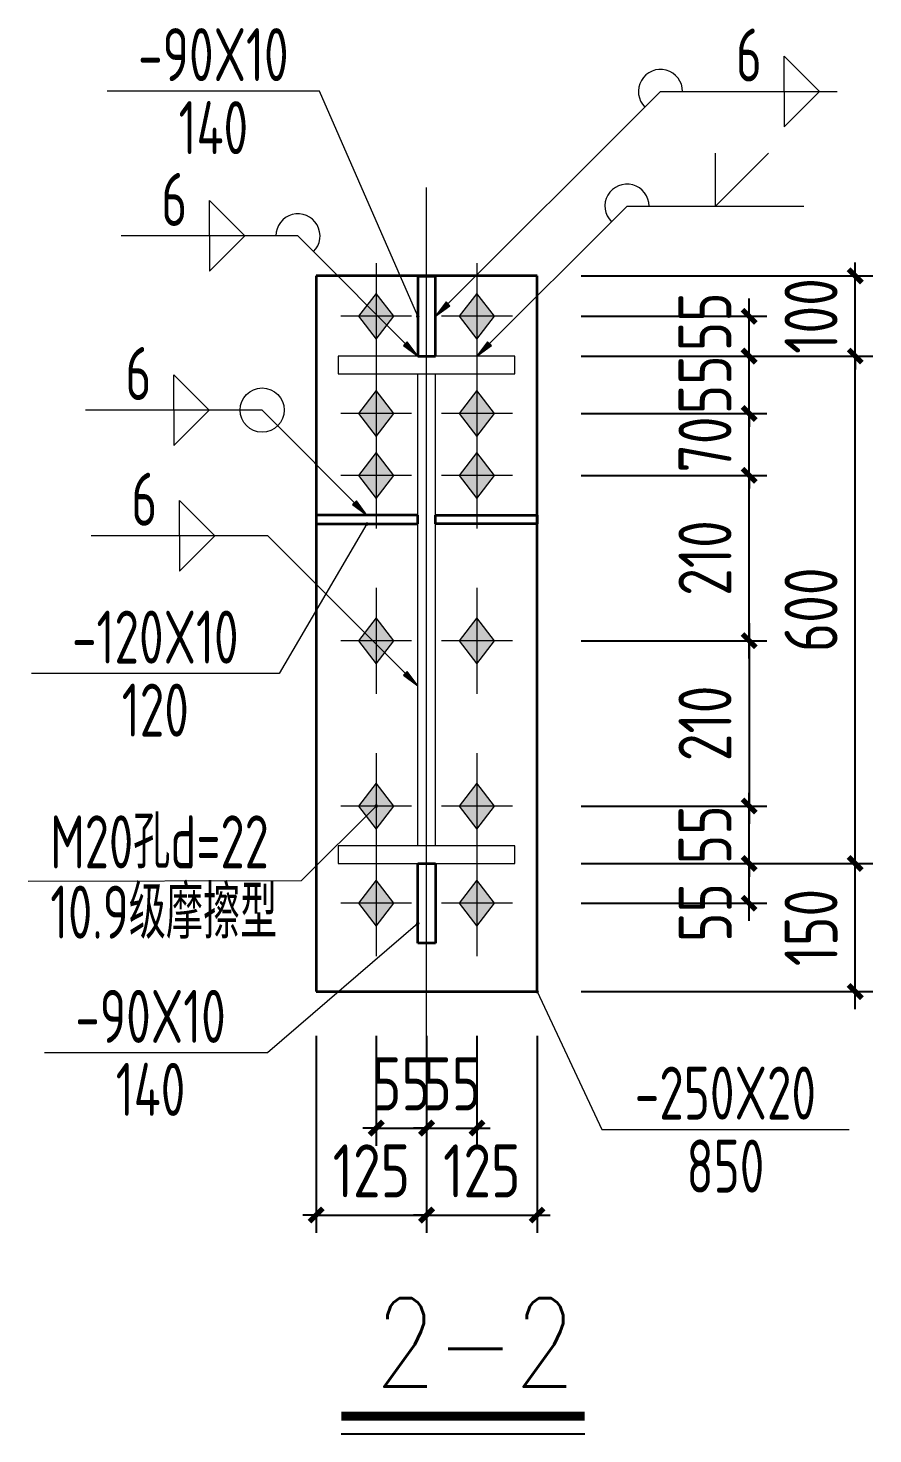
# Model space of a CAD drawing. Extents: x -89996 to 1006241, y -2176 to 440573.
# Drawn here: x 832956 to 837735, y 32796 to 40751 of the extents above; entities that cross this region are included whole.
import ezdxf
from ezdxf.enums import TextEntityAlignment as Align

# ---------------------------------------------------------------- set-up
doc = ezdxf.new("R2010")
doc.units = 0
doc.header["$LTSCALE"] = 1000
doc.header["$MEASUREMENT"] = 0
doc.linetypes.add('线型6', pattern=[8.75, 5, -1.25, 1.25, -1.25])
for name, color, linetype, lineweight in [('10', 9, 'Continuous', 18), ('20', 2, 'Continuous', 35), ('焊缝标注', 9, 'Continuous', 18), ('螺栓孔标注', 9, 'Continuous', 18), ('钢板标注', 9, 'Continuous', 18)]:
    doc.layers.add(name, color=color, linetype=linetype, lineweight=lineweight)
for name, color, linetype in [('AXIS', 3, 'Continuous'), ('NUM', 7, 'Continuous'), ('PUB_TEXT', 7, 'Continuous'), ('TEXT', 7, 'Continuous')]:
    doc.layers.add(name, color=color, linetype=linetype)
doc.styles.add('PkpmHz', font='Pkpmeng', dxfattribs={"width": 0.7, "bigfont": 'hztxt'})
doc.styles.add('SIM-TSSC', font='simplex.shx', dxfattribs={"width": 0.8, "bigfont": 'tssdchn.shx'})
doc.styles.add('TSSD_Dimension', font='Tssdeng.shx', dxfattribs={"width": 0.8, "bigfont": 'hztxt.shx'})
doc.styles.add('TSSD_Norm', font='tssdeng.shx', dxfattribs={"bigfont": 'hztxt.shx'})
doc.dimstyles.new('TSSD_20_100', dxfattribs={"dimtxt": 300, "dimasz": 75, "dimexe": 100, "dimexo": 250, "dimgap": 100, "dimtad": 1, "dimdec": 0, "dimlfac": 0.2, "dimzin": 0, "dimdsep": 46, "dimtxsty": 'TSSD_Dimension', "dimblk": 'ARCHTICK', "dimcen": 0, "dimdle": 100, "dimclrt": 7, "dimadec": 0, "dimazin": 0, "dimtfac": 1, "dimtdec": 0, "dimtix": 1, "dimtmove": 2, "dimatfit": 3, "dimfxl": 0, "dimtolj": 1, "dimtzin": 0, "dimarcsym": 0})

# ---------------------------------------------------------------- blocks, each defined once
blk = doc.blocks.new('_ArchTick')
at = {"color": 0, "linetype": 'ByBlock', "const_width": 0.4}
blk.add_lwpolyline([(-0.5, -0.5), (0.5, 0.5)], dxfattribs=at)
blk = doc.blocks.new('*D1518')
at = {"layer": 'AXIS', "color": 0, "lineweight": -2, "transparency": 16777216}
for p, q in [((837035.3, 38795.1), (837035.3, 39220.1)), ((836085.3, 39120.1), (837135.3, 39120.1)), ((836085.3, 38895.1), (837135.3, 38895.1))]:
    blk.add_line(p, q, dxfattribs=at)
at = {"layer": 'Defpoints', "color": 0, "transparency": 16777216}
for p in [(835835.3, 39120.1), (837035.3, 39120.1), (835835.3, 38895.1)]:
    blk.add_point(p, dxfattribs=at)
at = {"layer": 'AXIS', "color": 0, "lineweight": -2, "transparency": 16777216, "xscale": 75, "yscale": 75, "zscale": 75}
for p, rotation in [((837035.3, 39120.1), 90), ((837035.3, 38895.1), 270)]:
    blk.add_blockref('_ArchTick', p, dxfattribs=dict(at, rotation=rotation))
at = {"layer": 'AXIS', "color": 7, "transparency": 16777216, "insert": (836784.5, 39089.1), "char_height": 300, "attachment_point": 5, "rotation": 90, "style": 'TSSD_Dimension'}
blk.add_mtext('\\A1;55', dxfattribs=at)
blk = doc.blocks.new('*D1519')
at = {"layer": 'AXIS', "color": 0, "lineweight": -2, "transparency": 16777216}
for p, q in [((837035.3, 38895.1), (837035.3, 38970.1)), ((836085.3, 38895.1), (837135.3, 38895.1)), ((837035.3, 38570.1), (837035.3, 38895.1)), ((836085.3, 38570.1), (837135.3, 38570.1)), ((837035.3, 38570.1), (837035.3, 38495.1))]:
    blk.add_line(p, q, dxfattribs=at)
at = {"layer": 'Defpoints', "color": 0, "transparency": 16777216}
for p in [(835835.3, 38895.1), (837035.3, 38895.1), (835835.3, 38570.1)]:
    blk.add_point(p, dxfattribs=at)
at = {"layer": 'AXIS', "color": 0, "lineweight": -2, "transparency": 16777216, "xscale": 75, "yscale": 75, "zscale": 75}
for p, rotation in [((837035.3, 38895.1), 270), ((837035.3, 38570.1), 90)]:
    blk.add_blockref('_ArchTick', p, dxfattribs=dict(at, rotation=rotation))
at = {"layer": 'AXIS', "color": 7, "transparency": 16777216, "insert": (836785.3, 38732.6), "char_height": 300, "attachment_point": 5, "rotation": 90, "style": 'TSSD_Dimension'}
blk.add_mtext('\\A1;55', dxfattribs=at)
blk = doc.blocks.new('*D1520')
at = {"layer": 'AXIS', "color": 0, "lineweight": -2, "transparency": 16777216}
for p, q in [((837035.3, 38570.1), (837035.3, 38645.1)), ((836085.3, 38570.1), (837135.3, 38570.1)), ((837035.3, 38220.1), (837035.3, 38570.1)), ((836085.3, 38220.1), (837135.3, 38220.1)), ((837035.3, 38220.1), (837035.3, 38145.1))]:
    blk.add_line(p, q, dxfattribs=at)
at = {"layer": 'Defpoints', "color": 0, "transparency": 16777216}
for p in [(835835.3, 38570.1), (837035.3, 38570.1), (835835.3, 38220.1)]:
    blk.add_point(p, dxfattribs=at)
at = {"layer": 'AXIS', "color": 0, "lineweight": -2, "transparency": 16777216, "xscale": 75, "yscale": 75, "zscale": 75}
for p, rotation in [((837035.3, 38570.1), 270), ((837035.3, 38220.1), 90)]:
    blk.add_blockref('_ArchTick', p, dxfattribs=dict(at, rotation=rotation))
at = {"layer": 'AXIS', "color": 7, "transparency": 16777216, "insert": (836785.3, 38395.1), "char_height": 300, "attachment_point": 5, "rotation": 90, "style": 'TSSD_Dimension'}
blk.add_mtext('\\A1;70', dxfattribs=at)
blk = doc.blocks.new('*D1521')
at = {"layer": 'AXIS', "color": 0, "lineweight": -2, "transparency": 16777216}
for p, q in [((837035.3, 35698.9), (837035.3, 36123.9)), ((836085.3, 36023.9), (837135.3, 36023.9)), ((836085.3, 35798.9), (837135.3, 35798.9))]:
    blk.add_line(p, q, dxfattribs=at)
at = {"layer": 'Defpoints', "color": 0, "transparency": 16777216}
for p in [(835835.3, 36023.9), (837035.3, 36023.9), (835835.3, 35798.9)]:
    blk.add_point(p, dxfattribs=at)
at = {"layer": 'AXIS', "color": 0, "lineweight": -2, "transparency": 16777216, "xscale": 75, "yscale": 75, "zscale": 75}
for p, rotation in [((837035.3, 36023.9), 90), ((837035.3, 35798.9), 270)]:
    blk.add_blockref('_ArchTick', p, dxfattribs=dict(at, rotation=rotation))
at = {"layer": 'AXIS', "color": 7, "transparency": 16777216, "insert": (836786.9, 35746.2), "char_height": 300, "attachment_point": 5, "rotation": 90, "style": 'TSSD_Dimension'}
blk.add_mtext('\\A1;55', dxfattribs=at)
blk = doc.blocks.new('*D1522')
at = {"layer": 'AXIS', "color": 0, "lineweight": -2, "transparency": 16777216}
for p, q in [((837035.3, 36348.9), (837035.3, 36423.9)), ((836085.3, 36348.9), (837135.3, 36348.9)), ((837035.3, 36023.9), (837035.3, 36348.9)), ((836085.3, 36023.9), (837135.3, 36023.9)), ((837035.3, 36023.9), (837035.3, 35948.9))]:
    blk.add_line(p, q, dxfattribs=at)
at = {"layer": 'Defpoints', "color": 0, "transparency": 16777216}
for p in [(835835.3, 36348.9), (837035.3, 36348.9), (835835.3, 36023.9)]:
    blk.add_point(p, dxfattribs=at)
at = {"layer": 'AXIS', "color": 0, "lineweight": -2, "transparency": 16777216, "xscale": 75, "yscale": 75, "zscale": 75}
for p, rotation in [((837035.3, 36348.9), 270), ((837035.3, 36023.9), 90)]:
    blk.add_blockref('_ArchTick', p, dxfattribs=dict(at, rotation=rotation))
at = {"layer": 'AXIS', "color": 7, "transparency": 16777216, "insert": (836785.3, 36186.4), "char_height": 300, "attachment_point": 5, "rotation": 90, "style": 'TSSD_Dimension'}
blk.add_mtext('\\A1;55', dxfattribs=at)
blk = doc.blocks.new('*D1523')
at = {"layer": 'AXIS', "color": 0, "lineweight": -2, "transparency": 16777216}
for p, q in [((834925.3, 35048.9), (834925.3, 34426.8)), ((835210.3, 35048.9), (835210.3, 34426.8)), ((834925.3, 34526.8), (834850.3, 34526.8)), ((834925.3, 34526.8), (835210.3, 34526.8)), ((835210.3, 34526.8), (835285.3, 34526.8))]:
    blk.add_line(p, q, dxfattribs=at)
at = {"layer": 'Defpoints', "color": 0, "transparency": 16777216}
for p in [(834925.3, 35298.9), (835210.3, 35298.9), (835210.3, 34526.8)]:
    blk.add_point(p, dxfattribs=at)
at = {"layer": 'AXIS', "color": 0, "lineweight": -2, "transparency": 16777216, "xscale": 75, "yscale": 75, "zscale": 75}
blk.add_blockref('_ArchTick', (834925.3, 34526.8), dxfattribs=at)
at = {"layer": 'AXIS', "color": 0, "lineweight": -2, "transparency": 16777216, "xscale": 75, "yscale": 75, "zscale": 75, "rotation": 180}
blk.add_blockref('_ArchTick', (835210.3, 34526.8), dxfattribs=at)
at = {"layer": 'AXIS', "color": 7, "transparency": 16777216, "insert": (835067.8, 34776.8), "char_height": 300, "attachment_point": 5, "style": 'TSSD_Dimension'}
blk.add_mtext('\\A1;55', dxfattribs=at)
blk = doc.blocks.new('*D1524')
at = {"layer": 'AXIS', "color": 0, "lineweight": -2, "transparency": 16777216}
for p, q in [((835210.3, 35048.9), (835210.3, 34426.8)), ((835495.3, 35048.9), (835495.3, 34426.8)), ((835210.3, 34526.8), (835135.3, 34526.8)), ((835210.3, 34526.8), (835495.3, 34526.8)), ((835495.3, 34526.8), (835570.3, 34526.8))]:
    blk.add_line(p, q, dxfattribs=at)
at = {"layer": 'Defpoints', "color": 0, "transparency": 16777216}
for p in [(835210.3, 35298.9), (835495.3, 35298.9), (835495.3, 34526.8)]:
    blk.add_point(p, dxfattribs=at)
at = {"layer": 'AXIS', "color": 0, "lineweight": -2, "transparency": 16777216, "xscale": 75, "yscale": 75, "zscale": 75}
blk.add_blockref('_ArchTick', (835210.3, 34526.8), dxfattribs=at)
at = {"layer": 'AXIS', "color": 0, "lineweight": -2, "transparency": 16777216, "xscale": 75, "yscale": 75, "zscale": 75, "rotation": 180}
blk.add_blockref('_ArchTick', (835495.3, 34526.8), dxfattribs=at)
at = {"layer": 'AXIS', "color": 7, "transparency": 16777216, "insert": (835352.8, 34776.8), "char_height": 300, "attachment_point": 5, "style": 'TSSD_Dimension'}
blk.add_mtext('\\A1;55', dxfattribs=at)
blk = doc.blocks.new('*D1525')
at = {"layer": 'AXIS', "color": 0, "lineweight": -2, "transparency": 16777216}
for p, q in [((834585.3, 35048.9), (834585.3, 33934.5)), ((835210.3, 35048.9), (835210.3, 33934.5)), ((834585.3, 34034.5), (834510.3, 34034.5)), ((834585.3, 34034.5), (835210.3, 34034.5)), ((835210.3, 34034.5), (835285.3, 34034.5))]:
    blk.add_line(p, q, dxfattribs=at)
at = {"layer": 'Defpoints', "color": 0, "transparency": 16777216}
for p in [(834585.3, 35298.9), (835210.3, 35298.9), (835210.3, 34034.5)]:
    blk.add_point(p, dxfattribs=at)
at = {"layer": 'AXIS', "color": 0, "lineweight": -2, "transparency": 16777216, "xscale": 75, "yscale": 75, "zscale": 75}
blk.add_blockref('_ArchTick', (834585.3, 34034.5), dxfattribs=at)
at = {"layer": 'AXIS', "color": 0, "lineweight": -2, "transparency": 16777216, "xscale": 75, "yscale": 75, "zscale": 75, "rotation": 180}
blk.add_blockref('_ArchTick', (835210.3, 34034.5), dxfattribs=at)
at = {"layer": 'AXIS', "color": 7, "transparency": 16777216, "insert": (834897.8, 34284.5), "char_height": 300, "attachment_point": 5, "style": 'TSSD_Dimension'}
blk.add_mtext('\\A1;125', dxfattribs=at)
blk = doc.blocks.new('*D1526')
at = {"layer": 'AXIS', "color": 0, "lineweight": -2, "transparency": 16777216}
for p, q in [((835210.3, 35048.9), (835210.3, 33934.5)), ((835835.3, 35048.9), (835835.3, 33934.5)), ((835210.3, 34034.5), (835135.3, 34034.5)), ((835210.3, 34034.5), (835835.3, 34034.5)), ((835835.3, 34034.5), (835910.3, 34034.5))]:
    blk.add_line(p, q, dxfattribs=at)
at = {"layer": 'Defpoints', "color": 0, "transparency": 16777216}
for p in [(835210.3, 35298.9), (835835.3, 35298.9), (835835.3, 34034.5)]:
    blk.add_point(p, dxfattribs=at)
at = {"layer": 'AXIS', "color": 0, "lineweight": -2, "transparency": 16777216, "xscale": 75, "yscale": 75, "zscale": 75}
blk.add_blockref('_ArchTick', (835210.3, 34034.5), dxfattribs=at)
at = {"layer": 'AXIS', "color": 0, "lineweight": -2, "transparency": 16777216, "xscale": 75, "yscale": 75, "zscale": 75, "rotation": 180}
blk.add_blockref('_ArchTick', (835835.3, 34034.5), dxfattribs=at)
at = {"layer": 'AXIS', "color": 7, "transparency": 16777216, "insert": (835522.8, 34284.5), "char_height": 300, "attachment_point": 5, "style": 'TSSD_Dimension'}
blk.add_mtext('\\A1;125', dxfattribs=at)
blk = doc.blocks.new('*D1527')
at = {"layer": 'AXIS', "color": 0, "lineweight": -2, "transparency": 16777216}
for p, q in [((837635.3, 35198.9), (837635.3, 36123.9)), ((836085.3, 36023.9), (837735.3, 36023.9)), ((836085.3, 35298.9), (837735.3, 35298.9))]:
    blk.add_line(p, q, dxfattribs=at)
at = {"layer": 'Defpoints', "color": 0, "transparency": 16777216}
for p in [(835835.3, 36023.9), (837635.3, 36023.9), (835835.3, 35298.9)]:
    blk.add_point(p, dxfattribs=at)
at = {"layer": 'AXIS', "color": 0, "lineweight": -2, "transparency": 16777216, "xscale": 75, "yscale": 75, "zscale": 75}
for p, rotation in [((837635.3, 36023.9), 90), ((837635.3, 35298.9), 270)]:
    blk.add_blockref('_ArchTick', p, dxfattribs=dict(at, rotation=rotation))
at = {"layer": 'AXIS', "color": 7, "transparency": 16777216, "insert": (837385.3, 35661.4), "char_height": 300, "attachment_point": 5, "rotation": 90, "style": 'TSSD_Dimension'}
blk.add_mtext('\\A1;150', dxfattribs=at)
blk = doc.blocks.new('*D1528')
at = {"layer": 'AXIS', "color": 0, "lineweight": -2, "transparency": 16777216}
for p, q in [((837635.3, 35923.9), (837635.3, 38995.1)), ((836085.3, 38895.1), (837735.3, 38895.1)), ((836085.3, 36023.9), (837735.3, 36023.9))]:
    blk.add_line(p, q, dxfattribs=at)
at = {"layer": 'Defpoints', "color": 0, "transparency": 16777216}
for p in [(835835.3, 38895.1), (837635.3, 38895.1), (835835.3, 36023.9)]:
    blk.add_point(p, dxfattribs=at)
at = {"layer": 'AXIS', "color": 0, "lineweight": -2, "transparency": 16777216, "xscale": 75, "yscale": 75, "zscale": 75}
for p, rotation in [((837635.3, 38895.1), 90), ((837635.3, 36023.9), 270)]:
    blk.add_blockref('_ArchTick', p, dxfattribs=dict(at, rotation=rotation))
at = {"layer": 'AXIS', "color": 7, "transparency": 16777216, "insert": (837385.3, 37459.5), "char_height": 300, "attachment_point": 5, "rotation": 90, "style": 'TSSD_Dimension'}
blk.add_mtext('\\A1;600', dxfattribs=at)
blk = doc.blocks.new('*D1529')
at = {"layer": 'AXIS', "color": 0, "lineweight": -2, "transparency": 16777216}
for p, q in [((837635.3, 39348.9), (837635.3, 39423.9)), ((836085.3, 39348.9), (837735.3, 39348.9)), ((837635.3, 38895.1), (837635.3, 39348.9)), ((836085.3, 38895.1), (837735.3, 38895.1)), ((837635.3, 38895.1), (837635.3, 38820.1))]:
    blk.add_line(p, q, dxfattribs=at)
at = {"layer": 'Defpoints', "color": 0, "transparency": 16777216}
for p in [(835835.3, 39348.9), (837635.3, 39348.9), (835835.3, 38895.1)]:
    blk.add_point(p, dxfattribs=at)
at = {"layer": 'AXIS', "color": 0, "lineweight": -2, "transparency": 16777216, "xscale": 75, "yscale": 75, "zscale": 75}
for p, rotation in [((837635.3, 39348.9), 270), ((837635.3, 38895.1), 90)]:
    blk.add_blockref('_ArchTick', p, dxfattribs=dict(at, rotation=rotation))
at = {"layer": 'AXIS', "color": 7, "transparency": 16777216, "insert": (837385.3, 39122), "char_height": 300, "attachment_point": 5, "rotation": 90, "style": 'TSSD_Dimension'}
blk.add_mtext('\\A1;100', dxfattribs=at)
blk = doc.blocks.new('*D1534')
at = {"layer": 'AXIS', "color": 0, "lineweight": -2, "transparency": 16777216}
for p, q in [((837035.3, 37184.5), (837035.3, 38320.1)), ((836085.3, 38220.1), (837135.3, 38220.1)), ((836085.3, 37284.5), (837135.3, 37284.5))]:
    blk.add_line(p, q, dxfattribs=at)
at = {"layer": 'Defpoints', "color": 0, "transparency": 16777216}
for p in [(835835.3, 38220.1), (837035.3, 38220.1), (835835.3, 37284.5)]:
    blk.add_point(p, dxfattribs=at)
at = {"layer": 'AXIS', "color": 0, "lineweight": -2, "transparency": 16777216, "xscale": 75, "yscale": 75, "zscale": 75}
for p, rotation in [((837035.3, 38220.1), 90), ((837035.3, 37284.5), 270)]:
    blk.add_blockref('_ArchTick', p, dxfattribs=dict(at, rotation=rotation))
at = {"layer": 'AXIS', "color": 7, "transparency": 16777216, "insert": (836785.3, 37752.3), "char_height": 300, "attachment_point": 5, "rotation": 90, "style": 'TSSD_Dimension'}
blk.add_mtext('\\A1;210', dxfattribs=at)
blk = doc.blocks.new('*D1533')
at = {"layer": 'AXIS', "color": 0, "lineweight": -2, "transparency": 16777216}
for p, q in [((837035.3, 37384.5), (837035.3, 36248.9)), ((836085.3, 37284.5), (837135.3, 37284.5)), ((836085.3, 36348.9), (837135.3, 36348.9))]:
    blk.add_line(p, q, dxfattribs=at)
at = {"layer": 'Defpoints', "color": 0, "transparency": 16777216}
for p in [(835835.3, 37284.5), (835835.3, 36348.9), (837035.3, 36348.9)]:
    blk.add_point(p, dxfattribs=at)
at = {"layer": 'AXIS', "color": 0, "lineweight": -2, "transparency": 16777216, "xscale": 75, "yscale": 75, "zscale": 75}
for p, rotation in [((837035.3, 37284.5), 90), ((837035.3, 36348.9), 270)]:
    blk.add_blockref('_ArchTick', p, dxfattribs=dict(at, rotation=rotation))
at = {"layer": 'AXIS', "color": 7, "transparency": 16777216, "insert": (836785.3, 36816.7), "char_height": 300, "attachment_point": 5, "rotation": 90, "style": 'TSSD_Dimension'}
blk.add_mtext('\\A1;210', dxfattribs=at)

msp = doc.modelspace()

# ---------------------------------------------------------------- hatches: boundary and pattern name
at = {"layer": '10'}
for points in [[(834925.34, 39250.13), (834825.34, 39120.13), (834925.34, 38990.13), (835025.34, 39120.13)], [(835495.34, 39250.13), (835395.34, 39120.13), (835495.34, 38990.13), (835595.34, 39120.13)], [(834925.34, 38700.13), (834825.34, 38570.13), (834925.34, 38440.13), (835025.34, 38570.13)], [(835495.34, 38700.13), (835395.34, 38570.13), (835495.34, 38440.13), (835595.34, 38570.13)], [(834925.34, 38350.13), (834825.34, 38220.13), (834925.34, 38090.13), (835025.34, 38220.13)], [(835495.34, 38350.13), (835395.34, 38220.13), (835495.34, 38090.13), (835595.34, 38220.13)], [(834925.34, 37414.52), (834825.34, 37284.52), (834925.34, 37154.52), (835025.34, 37284.52)], [(835495.34, 37414.52), (835395.34, 37284.52), (835495.34, 37154.52), (835595.34, 37284.52)], [(834925.34, 36478.9), (834825.34, 36348.9), (834925.34, 36218.9), (835025.34, 36348.9)], [(835495.34, 36478.9), (835395.34, 36348.9), (835495.34, 36218.9), (835595.34, 36348.9)], [(834925.34, 35928.9), (834825.34, 35798.9), (834925.34, 35668.9), (835025.34, 35798.9)], [(835495.34, 35928.9), (835395.34, 35798.9), (835495.34, 35668.9), (835595.34, 35798.9)]]:
    msp.add_hatch(color=1, dxfattribs=at).paths.add_polyline_path(points)
at = {"layer": '焊缝标注'}
for points in [[(835260.34, 39120.13), (835341.68, 39180.2), (835320.48, 39201.42)], [(835160.34, 38895.13), (835100.34, 38976.52), (835079.1, 38955.33)], [(835495.34, 38895.13), (835576.68, 38955.2), (835555.48, 38976.42)], [(834872.84, 37995.13), (834812.84, 38076.52), (834791.6, 38055.33)], [(835160.34, 37029), (835100.34, 37110.39), (835079.1, 37089.2)]]:
    msp.add_hatch(color=256, dxfattribs=at).paths.add_polyline_path(points)

# ---------------------------------------------------------------- linework, layer by layer
at = {"layer": '10', "linetype": '线型6', "lineweight": 18, "ltscale": 100}
msp.add_line((835210.34, 34573.9), (835210.34, 39848.9), dxfattribs=at)
at = {"layer": '10', "color": 9, "lineweight": 18, "ltscale": 100}
for p, q in [((834925.34, 39420.13), (834925.34, 38820.13)), ((835495.34, 39420.13), (835495.34, 38820.13)), ((835125.34, 39120.13), (834725.34, 39120.13)), ((835695.34, 39120.13), (835295.34, 39120.13)), ((834925.34, 38870.13), (834925.34, 38270.13)), ((835495.34, 38870.13), (835495.34, 38270.13)), ((835125.34, 38570.13), (834725.34, 38570.13)), ((834925.34, 38520.13), (834925.34, 37920.13)), ((835695.34, 38570.13), (835295.34, 38570.13)), ((835495.34, 38520.13), (835495.34, 37920.13)), ((835125.34, 38220.13), (834725.34, 38220.13)), ((835695.34, 38220.13), (835295.34, 38220.13)), ((834925.34, 37584.52), (834925.34, 36984.52)), ((835495.34, 37584.52), (835495.34, 36984.52)), ((835125.34, 37284.52), (834725.34, 37284.52)), ((835695.34, 37284.52), (835295.34, 37284.52)), ((834925.34, 36648.9), (834925.34, 36048.9)), ((835495.34, 36648.9), (835495.34, 36048.9)), ((835125.34, 36348.9), (834725.34, 36348.9)), ((835695.34, 36348.9), (835295.34, 36348.9)), ((834925.34, 36098.9), (834925.34, 35498.9)), ((835495.34, 36098.9), (835495.34, 35498.9)), ((835125.34, 35798.9), (834725.34, 35798.9)), ((835695.34, 35798.9), (835295.34, 35798.9))]:
    msp.add_line(p, q, dxfattribs=at)
at = {"layer": '10', "color": 3, "ltscale": 100}
for p, q in [((835710.34, 38895.13), (834710.34, 38895.13)), ((834710.34, 38895.13), (834710.34, 38795.13)), ((835710.34, 38795.13), (835710.34, 38895.13)), ((834710.34, 38795.13), (835710.34, 38795.13)), ((835160.34, 36123.9), (835160.34, 38795.13)), ((835260.34, 36123.9), (835260.34, 38795.13)), ((835710.34, 36123.9), (834710.34, 36123.9)), ((834710.34, 36123.9), (834710.34, 36023.9)), ((835710.34, 36023.9), (835710.34, 36123.9)), ((834710.34, 36023.9), (835710.34, 36023.9))]:
    msp.add_line(p, q, dxfattribs=at)
at = {"layer": '10', "color": 1, "linetype": 'Continuous'}
for points in [[(834925.34, 39250.13), (834825.34, 39120.13), (834925.34, 38990.13), (835025.34, 39120.13)], [(835495.34, 39250.13), (835395.34, 39120.13), (835495.34, 38990.13), (835595.34, 39120.13)], [(834925.34, 38700.13), (834825.34, 38570.13), (834925.34, 38440.13), (835025.34, 38570.13)], [(835495.34, 38700.13), (835395.34, 38570.13), (835495.34, 38440.13), (835595.34, 38570.13)], [(834925.34, 38350.13), (834825.34, 38220.13), (834925.34, 38090.13), (835025.34, 38220.13)], [(835495.34, 38350.13), (835395.34, 38220.13), (835495.34, 38090.13), (835595.34, 38220.13)], [(834925.34, 37414.52), (834825.34, 37284.52), (834925.34, 37154.52), (835025.34, 37284.52)], [(835495.34, 37414.52), (835395.34, 37284.52), (835495.34, 37154.52), (835595.34, 37284.52)], [(834925.34, 36478.9), (834825.34, 36348.9), (834925.34, 36218.9), (835025.34, 36348.9)], [(835495.34, 36478.9), (835395.34, 36348.9), (835495.34, 36218.9), (835595.34, 36348.9)], [(834925.34, 35928.9), (834825.34, 35798.9), (834925.34, 35668.9), (835025.34, 35798.9)], [(835495.34, 35928.9), (835395.34, 35798.9), (835495.34, 35668.9), (835595.34, 35798.9)]]:
    msp.add_lwpolyline(points, close=True, dxfattribs=at)
at = {"layer": '20', "ltscale": 100}
for p, q in [((835835.34, 39348.9), (834585.34, 39348.9)), ((834585.34, 39348.9), (834585.34, 35298.9)), ((835260.34, 39345.13), (835160.34, 39345.13)), ((835160.34, 39345.13), (835160.34, 38895.13)), ((835260.34, 38895.13), (835260.34, 39345.13)), ((835835.34, 35298.9), (835835.34, 39348.9)), ((835160.34, 38895.13), (835260.34, 38895.13)), ((835160.34, 37995.13), (834585.34, 37995.13)), ((834585.34, 37995.13), (834585.34, 37945.13)), ((834585.34, 37945.13), (835160.34, 37945.13)), ((835160.34, 37945.13), (835160.34, 37995.13)), ((835260.34, 37995.13), (835835.34, 37995.13)), ((835260.34, 37945.13), (835260.34, 37995.13)), ((835835.34, 37945.13), (835260.34, 37945.13)), ((835835.34, 37995.13), (835835.34, 37945.13)), ((835160.34, 36023.9), (835260.34, 36023.9)), ((835160.34, 35573.9), (835160.34, 36023.9)), ((835260.34, 36023.9), (835260.34, 35573.9)), ((835260.34, 35573.9), (835160.34, 35573.9)), ((834585.34, 35298.9), (835835.34, 35298.9))]:
    msp.add_line(p, q, dxfattribs=at)
at = {"layer": 'NUM', "const_width": 50}
msp.add_lwpolyline([(834726.91, 32896.1), (836105.37, 32896.1)], dxfattribs=at)
at = {"layer": 'NUM'}
msp.add_lwpolyline([(834726.91, 32796.1), (836105.37, 32796.1)], dxfattribs=at)
at = {"layer": '焊缝标注', "ltscale": 100}
for p, q in [((837233.64, 40592.42), (837433.64, 40392.42)), ((837233.64, 40392.42), (837233.64, 40592.42)), ((835260.34, 39120.13), (836533.64, 40392.42)), ((836533.64, 40392.42), (837533.64, 40392.42)), ((837233.64, 40192.42), (837433.64, 40392.42)), ((837233.64, 40392.42), (837233.64, 40192.42)), ((836844.21, 39743.32), (836844.21, 40043.32)), ((836844.21, 39743.32), (837144.21, 40043.32)), ((834182.33, 39574.76), (833982.33, 39774.76)), ((833982.33, 39574.76), (833982.33, 39774.76)), ((835495.34, 38895.13), (836344.21, 39743.32)), ((836344.21, 39743.32), (837344.21, 39743.32)), ((834482.33, 39574.76), (833482.33, 39574.76)), ((834182.33, 39574.76), (833982.33, 39374.76)), ((833982.33, 39574.76), (833982.33, 39374.76)), ((835160.34, 38895.13), (834482.33, 39574.76)), ((833979.58, 38589.81), (833779.58, 38789.81)), ((833779.58, 38589.81), (833779.58, 38789.81)), ((834279.58, 38589.81), (833279.58, 38589.81)), ((833979.58, 38589.81), (833779.58, 38389.81)), ((833779.58, 38589.81), (833779.58, 38389.81)), ((834872.84, 37995.13), (834279.58, 38589.81)), ((834012.83, 37878.54), (833812.83, 38078.54)), ((833812.83, 37878.54), (833812.83, 38078.54)), ((834312.83, 37878.54), (833312.83, 37878.54)), ((834012.83, 37878.54), (833812.83, 37678.54)), ((833812.83, 37878.54), (833812.83, 37678.54)), ((835160.34, 37029), (834312.83, 37878.54))]:
    msp.add_line(p, q, dxfattribs=at)
at = {"layer": '焊缝标注', "linetype": 'Continuous'}
for points in [[(835260.34, 39120.13), (835341.68, 39180.2), (835320.48, 39201.42)], [(835160.34, 38895.13), (835100.34, 38976.52), (835079.1, 38955.33)], [(835495.34, 38895.13), (835576.68, 38955.2), (835555.48, 38976.42)], [(834872.84, 37995.13), (834812.84, 38076.52), (834791.6, 38055.33)], [(835160.34, 37029), (835100.34, 37110.39), (835079.1, 37089.2)]]:
    msp.add_lwpolyline(points, close=True, dxfattribs=at)
at = {"layer": '焊缝标注', "ltscale": 100}
msp.add_circle((834279.58, 38589.81), 125, dxfattribs=at)
for centre, start, end in [((836533.64, 40392.42), 0, 224.977188), ((836344.21, 39743.32), 0, 224.977188), ((834482.33, 39574.76), 314.93158, 180)]:
    msp.add_arc(centre, 125, start, end, dxfattribs=at)
at = {"layer": '螺栓孔标注', "ltscale": 100}
for p, q in [((834925.34, 36348.9), (834500.23, 35925.48)), ((834500.23, 35925.48), (832955.6, 35921.94))]:
    msp.add_line(p, q, dxfattribs=at)
at = {"layer": '螺栓孔标注', "ltscale": 100, "const_width": 10}
msp.add_lwpolyline([(834930.34, 36348.9, 1), (834920.34, 36348.9, 1)], format="xyb", close=True, dxfattribs=at)
at = {"layer": '钢板标注', "ltscale": 100}
for p, q in [((834603.66, 40394.44), (833403.66, 40394.44)), ((835160.34, 39120.13), (834603.66, 40394.44)), ((834872.84, 37945.13), (834375.32, 37098.29)), ((834375.32, 37098.29), (832975.32, 37098.29)), ((835160.34, 35685.08), (834310.13, 34952.06)), ((835835.34, 35298.9), (836200.9, 34518.04)), ((834310.13, 34952.06), (833048.24, 34952.06)), ((836200.9, 34518.04), (837600.9, 34518.04))]:
    msp.add_line(p, q, dxfattribs=at)
at = {"layer": '钢板标注', "ltscale": 100, "const_width": 10}
for points in [[(835165.34, 39120.13, 1), (835155.34, 39120.13, 1)], [(834877.84, 37945.13, 1), (834867.84, 37945.13, 1)], [(835165.34, 35685.08, 1), (835155.34, 35685.08, 1)], [(835840.34, 35298.9, 1), (835830.34, 35298.9, 1)]]:
    msp.add_lwpolyline(points, format="xyb", close=True, dxfattribs=at)

# ---------------------------------------------------------------- texts
at = {"layer": 'PUB_TEXT', "linetype": 'ByBlock', "style": 'SIM-TSSC', "width": 0.8}
msp.add_text('2-2', height=500, dxfattribs=at).set_placement((834920.15, 33063.75))
at = {"layer": 'TEXT', "style": 'TSSD_Norm', "width": 0.7}
for s, p in [('M20孔d=22 ', (833080.53, 35996.24)), ('10.9级摩擦型 ', (833081.19, 35598.57))]:
    msp.add_text(s, height=300, dxfattribs=at).set_placement(p)
at = {"layer": '焊缝标注', "style": 'PkpmHz', "width": 0.71}
for p in [(837033.64, 40449.03), (833782.33, 39631.38), (833579.58, 38646.42), (833612.83, 37935.15)]:
    msp.add_text('6', height=300, dxfattribs=at).set_placement(p, align=Align.CENTER)
at = {"layer": '钢板标注', "style": 'PkpmHz', "width": 0.71}
for s, p in [('-90X10', (834003.66, 40451.06)), ('-120X10', (833675.32, 37154.91)), ('-90X10', (833648.24, 35008.68)), ('-250X20', (836900.9, 34574.65))]:
    msp.add_text(s, height=300, dxfattribs=at).set_placement(p, align=Align.CENTER)
for s, p in [('140', (834003.66, 40337.83)), ('120', (833675.32, 37041.68)), ('140', (833648.24, 34895.45)), ('850', (836900.9, 34461.42))]:
    msp.add_text(s, height=300, dxfattribs=at).set_placement(p, align=Align.TOP_CENTER)

# ---------------------------------------------------------------- dimensions: what is measured, and where the dimension line sits
at = {"layer": 'AXIS'}
for base, p1, p2, angle, text, picture, middle in [((837635.34, 39348.9), (835835.34, 38895.13), (835835.34, 39348.9), 90, '100', '*D1529', (837385.34, 39122.02)), ((837635.34, 38895.13), (835835.34, 36023.9), (835835.34, 38895.13), 90, '600', '*D1528', (837385.34, 37459.52)), ((837035.34, 38895.13), (835835.34, 38570.13), (835835.34, 38895.13), 90, '55', '*D1519', (836785.34, 38732.63)), ((837035.34, 38570.13), (835835.34, 38220.13), (835835.34, 38570.13), 90, '70', '*D1520', (836785.34, 38395.13)), ((837035.34, 38220.13), (835835.34, 37284.52), (835835.34, 38220.13), 90, '210', '*D1534', (836785.34, 37752.32)), ((837035.34, 36348.9), (835835.34, 37284.52), (835835.34, 36348.9), 270, '210', '*D1533', (836785.34, 36816.71)), ((837035.34, 36348.9), (835835.34, 36023.9), (835835.34, 36348.9), 90, '55', '*D1522', (836785.34, 36186.4)), ((837635.34, 36023.9), (835835.34, 35298.9), (835835.34, 36023.9), 90, '150', '*D1527', (837385.34, 35661.4))]:
    dim = msp.add_linear_dim(base=base, p1=p1, p2=p2, angle=angle, text=text, dimstyle='TSSD_20_100', dxfattribs=at)
    dim.commit()
    dim.dimension.update_dxf_attribs({"geometry": picture, "text_midpoint": middle})
for base, p1, p2, picture, middle in [((837035.34, 39120.13), (835835.34, 38895.13), (835835.34, 39120.13), '*D1518', (836784.54, 39089.11)), ((837035.34, 36023.9), (835835.34, 35798.9), (835835.34, 36023.9), '*D1521', (836786.86, 35746.2))]:
    dim = msp.add_linear_dim(base=base, p1=p1, p2=p2, angle=90, text='55', dimstyle='TSSD_20_100', dxfattribs=at)
    dim.commit()
    dim.dimension.update_dxf_attribs({"geometry": picture, "text_midpoint": middle, "dimtype": 128})
for base, p1, p2, text, picture, middle in [((835210.34, 34034.49), (834585.34, 35298.9), (835210.34, 35298.9), '125', '*D1525', (834897.84, 34284.49)), ((835210.34, 34526.79), (834925.34, 35298.9), (835210.34, 35298.9), '55', '*D1523', (835067.84, 34776.79)), ((835495.34, 34526.79), (835210.34, 35298.9), (835495.34, 35298.9), '55', '*D1524', (835352.84, 34776.79)), ((835835.34, 34034.49), (835210.34, 35298.9), (835835.34, 35298.9), '125', '*D1526', (835522.84, 34284.49))]:
    dim = msp.add_linear_dim(base=base, p1=p1, p2=p2, text=text, dimstyle='TSSD_20_100', dxfattribs=at)
    dim.commit()
    dim.dimension.update_dxf_attribs({"geometry": picture, "text_midpoint": middle})

doc.saveas('drawing.dxf')
